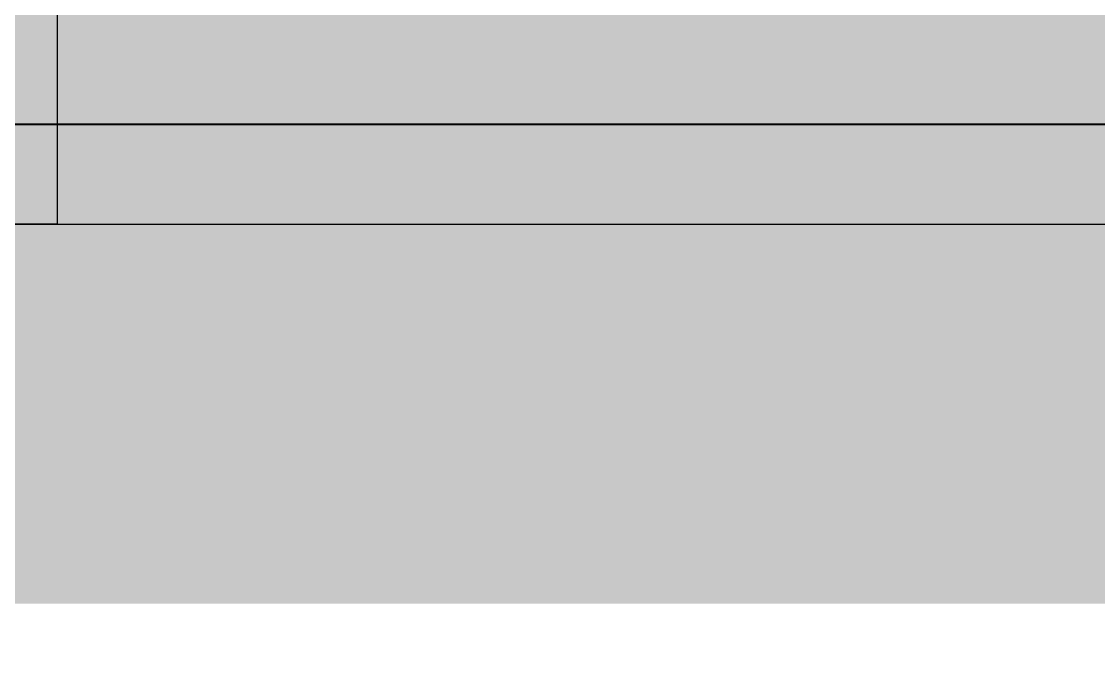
# Model space of a CAD drawing. Header units: millimetres. Extents: x 2519235 to 7246330, y 25937 to 201821.
# Drawn here: x 2966491 to 2968102, y 100135 to 101093 of the extents above; entities that cross this region are included whole.
import ezdxf
from ezdxf.xclip import XClip

# ---------------------------------------------------------------- set-up
doc = ezdxf.new("R2010")
doc.units = ezdxf.units.MM
doc.header["$XCLIPFRAME"] = 0
doc.set_wipeout_variables(frame=1)
doc.linetypes.add('TA_GL_000.90000', pattern=[2.475, 0.9, -0.225, 0.225, -0.225, 0.9])
for name, color, linetype in [('000 - 0_HIDE_OBJ_FRAMING_DEF_SUB_1', 7, 'Continuous'), ('000 - 0_SYM_DWG_GRIDLINE_MAIN_COLOR_251', 7, 'Continuous'), ('000 - CONCRETE_COL_CUT_COLOR_1', 7, 'Continuous'), ('000 - CONCRETE_COL_CUT_COLOR_5', 7, 'Continuous'), ('000 - CONCRETE_COL_HATCH_', 7, 'Continuous'), ('000 - CONCRETE_COL_WIPEOUT_', 7, 'Continuous'), ('_งานโครงสร้าง', 7, 'Continuous')]:
    doc.layers.add(name, color=color, linetype=linetype)
doc.styles.add('TA', font='', dxfattribs={"height": 4.5})
doc.styles.get('TA').set_extended_font_data('Cordia New')

# ---------------------------------------------------------------- blocks, each defined once
blk = doc.blocks.new('*U1051')
at = {"layer": '000 - CONCRETE_COL_HATCH_'}
h = blk.add_hatch(dxfattribs=at)
h.set_pattern_fill('EARTH', scale=0.5, angle=45)
h.set_pattern_definition([(45, (88751.05035242157, -816679.2419303979), (0, 4.490128060534577), [3.175, -3.175]), (45, (88750.20845341023, -816678.4000313866), (0, 4.490128060534577), [3.175, -3.175]), (45, (88749.36655439889, -816677.5581323752), (0, 4.490128060534577), [3.175, -3.175]), (135, (88749.36655439889, -816676.9968663678), (-4.490128060534577, 0), [3.175, -3.175]), (135, (88750.20845341023, -816676.1549673564), (-4.490128060534577, 0), [3.175, -3.175]), (135, (88751.05035242157, -816675.313068345), (-4.490128060534577, 0), [3.175, -3.175])])
h.paths.add_polyline_path([(-1.667805984044525e-10, 1.091393642127514e-11), (44375.52517620707, 0), (44375.52517620707, 717.9909513088496), (0, 717.9909513088496)])
blk = doc.blocks.new('*U1679')
at = {"layer": '000 - CONCRETE_COL_HATCH_'}
h = blk.add_hatch(dxfattribs=at)
h.set_pattern_fill('AR-CONC', scale=0.04)
h.set_pattern_definition([(49.99999999999999, (362366.6603436848, -853071.7804471476), (7.28738675984016, -0.6375634215561234), [0.762, -8.382000000000001]), (355, (362366.6603436848, -853071.7804471476), (-1.409736856998774, 7.642273809561406), [0.6096, -6.7056233668]), (100.4514447, (362367.2676239648, -853071.8335772875), (5.877649883614131, 7.004710076487804), [0.6476003519999999, -7.123609783999998]), (46.18420000000001, (362366.6603436848, -853069.7484471475), (10.8431616356852, -1.681693117309086), [1.143, -12.573]), (96.63555760999992, (362367.5639396849, -853069.8885871476), (9.49616536206012, 9.897044983908861), [0.9714009256, -10.6854243264]), (351.1841511700001, (362366.6603436848, -853069.7484471475), (9.496165362599081, 9.897044983421306), [0.9143986828, -10.0583892768]), (21, (362367.6763436849, -853070.2564471476), (6.064575650765299, -4.090607927483505), [0.762, -8.382000000000001]), (326.0000000000001, (362367.6763436849, -853070.2564471476), (2.472081133905883, 7.367518644892771), [0.6096, -6.7056]), (71.45144499999999, (362368.1817249889, -853070.5973311436), (8.536656771148646, 3.27691075543621), [0.6476003520000001, -7.123597503999999]), (37.50000000000001, (362366.6603436848, -853071.7804471476), (0.1235441300236727, 3.382201554926124), [0, -6.62432, 0, -6.807200000000001, 0, -6.731000000000001]), (7.499999999999999, (362366.6603436848, -853071.7804471476), (2.67278650041223, 4.00722299272478), [0, -3.88112, 0, -6.47192, 0, -2.5654]), (327.5, (362364.3946636849, -853071.7804471476), (5.423623806674856, -0.2291497597069377), [0, -2.54, 0, -7.9248, 0, -10.5156]), (317.5, (362363.3786636848, -853071.7804471476), (5.925167255440722, 1.017059641333321), [0, -3.302, 0, -5.26288, 0, -7.4676])])
h.paths.add_polyline_path([(-1.667805984044525e-10, 1.091393642127514e-11), (0, -892.9909513085731), (319.9680276676081, -892.990951308573), (347.6019595037214, -892.9909513085731), (347.6019595037214, -174.9999999998254), (44723.12713571079, -174.9999999998254), (44723.12713571079, -892.9909513085731), (45073.5298643955, -892.9909513085731), (45073.12713571079, -25), (45023.12713571079, -25), (45023.12713571126, 375.0000000001019), (44723.12713571126, 375.0000000001019), (44723.12713571079, 0), (347.6019595037214, 0), (347.6019595037214, 375.0000000001019), (47.60195950372145, 375.0000000001019), (47.60195950372145, 0)])
at = {"layer": '000 - CONCRETE_COL_CUT_COLOR_1', "color": 7, "lineweight": -2}
blk.add_lwpolyline([(347.6019595037214, -174.9999999998254), (44723.12713571079, -174.9999999998254)], dxfattribs=at)
blk = doc.blocks.new('W-1-PP17-ENT1_REV02_20260415-155428_PP17_ENT1_EX_ELE1')
at = {"layer": '000 - 0_HIDE_OBJ_FRAMING_DEF_SUB_1', "lineweight": 25}
h = blk.add_hatch(dxfattribs=at)
h.set_pattern_fill('FP_20', style=0, pattern_type=2)
h.set_pattern_definition([(49.99999999999999, (230.5833887723275, 4.365574568510056e-11), (364.3679291599551, -31.87829433463961), [38.1, -419.1]), (355, (230.5833887723275, 4.365574568510056e-11), (-70.48585119027365, 382.1133031955085), [30.48, -335.28]), (100.451, (260.9473887723871, -2.656999999962864), (293.8850033319185, 350.2333756405837), [32.38, -356.18]), (46.184, (230.5833887723275, 101.6000000000495), (542.1584806148381, -84.08582678674355), [57.15, -628.65]), (96.63599999999998, (275.7633887724951, 94.59300000003714), (474.8048986471381, 494.8554198568314), [48.56999999999995, -534.2699999999992]), (351.184, (230.5833887723275, 101.6000000000495), (474.8101998134891, 494.8500824593995), [45.72, -502.92]), (21, (281.3833887726068, 76.20000000004075), (303.2284677223905, -204.530461821048), [38.1, -419.1]), (326, (281.3833887726068, 76.20000000004075), (123.6038908877798, 368.3760440832192), [30.48, -335.28]), (71.45100000000001, (306.6523887719959, 59.15600000004633), (426.8341253887271, 163.8427355717685), [32.38, -356.18]), (37.50000000000001, (230.5833887723275, 4.365574568510056e-11), (6.176645655275919, 169.1101515830707), [16.764, -314.452, 16.764, -323.596, -336.55]), (37.50000000000001, (230.5833887723275, 4.365574568510056e-11), (6.176645655275919, 169.1101515830707), [-671.576, 16.764, -319.786]), (7.499999999999999, (230.5833887723275, 4.365574568510056e-11), (133.63887623219, 200.3614940037067), [16.764, -177.292, 16.764, -306.832, -128.27]), (7.499999999999999, (230.5833887723275, 4.365574568510056e-11), (133.63887623219, 200.3614940037067), [-517.6519999999999, 16.764, -111.506]), (327.5, (117.299388772808, 4.365574568510056e-11), (271.1818188053453, -11.45836264153357), [16.764, -110.236, 16.764, -379.476, -525.78]), (327.5, (117.299388772808, 4.365574568510056e-11), (271.1818188053453, -11.45836264153357), [-523.24, 16.764, -509.016]), (317.5, (66.49938877252862, 4.365574568510056e-11), (296.2585102275035, 50.85284694862453), [16.764, -148.336, 16.764, -246.38, -373.38]), (317.5, (66.49938877252862, 4.365574568510056e-11), (296.2585102275035, 50.85284694862453), [-428.244, 16.764, -356.616])])
h.paths.add_polyline_path([(-20424.00930630881, 100222.0090486915), (-20424.00930630881, 100940.0000000003), (23951.51586989826, 100940.0000000003), (23951.51586989826, 100222.0090486915), (24301.91859858297, 100222.0090486915), (24301.51586989826, 101090.0000000001), (24251.51586989826, 101090.0000000001), (24251.51586989872, 101490.0000000002), (23951.51586989872, 101490.0000000002), (23951.51586989826, 101115.0000000001), (-20424.00930630881, 101115.0000000001), (-20424.00930630881, 101490.0000000002), (-20724.00930630881, 101490.0000000002), (-20724.00930630881, 101115.0000000001), (-20771.61126581253, 101115.0000000001), (-20771.61126581253, 100222.0090486915), (-20451.64323814493, 100222.0090486915)])
at = {"color": 7}
blk.add_lwpolyline([(-20771.61126581253, 101115.0000000001), (-20771.61126581253, 100222.0090486915), (-20451.64323814493, 100222.0090486915), (-20424.00930630881, 100222.0090486915), (-20424.00930630881, 100940.0000000003), (23951.51586989826, 100940.0000000003), (23951.51586989826, 100222.0090486915), (24301.91859858297, 100222.0090486915), (24301.51586989826, 101090.0000000001), (24251.51586989826, 101090.0000000001), (24251.51586989872, 101490.0000000002), (23951.51586989872, 101490.0000000002), (23951.51586989826, 101115.0000000001), (-20424.00930630881, 101115.0000000001), (-20424.00930630881, 101490.0000000002), (-20724.00930630881, 101490.0000000002), (-20724.00930630881, 101115.0000000001)], close=True, dxfattribs=at)
blk.add_blockref('*U1051', (-20424.00930630881, 100222.0090486914), dxfattribs=at)
at = {"layer": '000 - CONCRETE_COL_CUT_COLOR_5', "color": 7, "lineweight": 40}
blk.add_blockref('*U1679', (-20771.61126581253, 101115.0000000001), dxfattribs=at)
blk = doc.blocks.new('*U1068')
at = {"layer": '000 - 0_SYM_DWG_GRIDLINE_MAIN_COLOR_251', "color": 7, "linetype": 'ByBlock', "ltscale": 5}
blk.add_line((20.00000000000021, 0), (-877.9999999999978, 1.220479893294226e-13), dxfattribs=at)
at = {"color": 7, "style": 'TA', "flags": 1}
blk.add_attdef('LOCATION', (5.999999999999999, -6.000000000000001), '', height=4.5, rotation=270, dxfattribs=at)
blk = doc.blocks.new('W-1-PP17-ENT1_REV02_20260415-160509_PP17_ENT1_ELE1_DIMS_1')
at = {"layer": '000 - 0_SYM_DWG_GRIDLINE_MAIN_COLOR_251', "color": 7, "linetype": 'TA_GL_000.90000', "xscale": 50, "yscale": 50, "zscale": 50, "rotation": 180}
blk.add_blockref('*U1068', (-24600, 100939.9999999999), dxfattribs=at)
blk = doc.blocks.new('W-1-PP17-ENT1_REV02_20260415-160712_PP17_ENT1_SE_ELE1')
at = {"layer": '_งานโครงสร้าง', "color": 7}
blk.add_line((11585.27862975793, 114689.9999999946), (11585.27862975793, 100789.9999999947), dxfattribs=at)
at = {"layer": '_งานโครงสร้าง', "color": 7, "extrusion": (-1.224646799147353e-16, 1, 0)}
for p, q in [((11575.12190489238, 100789.9999999947), (11295.12190489238, 100789.9999999947)), ((11585.12190489238, 100789.9999999947), (11575.12190489238, 100789.9999999947))]:
    blk.add_line(p, q, dxfattribs=at)
at = {"layer": 'Defpoints', "color": 7}
blk.add_lwpolyline([(-19924.99943474727, 100789.9999999947), (19163.09856638871, 100789.9999999947), (19163.09856638871, 98829.99999999469), (-19924.99943474727, 98829.99999999469)], close=True, dxfattribs=at)

msp = doc.modelspace()

# ---------------------------------------------------------------- block references
at = {"color": 7}
ref = msp.add_blockref('W-1-PP17-ENT1_REV02_20260415-155428_PP17_ENT1_EX_ELE1', (2954959.158817026, 3.667082637548447e-09), dxfattribs=at)
XClip(ref).set_block_clipping_path([(-5363.470423293766, 96626.6495575323), (20426.403900685254, 118826.64890750407)])

# ---------------------------------------------------------------- next in the draw order: block references
ref = msp.add_blockref('W-1-PP17-ENT1_REV02_20260415-160509_PP17_ENT1_ELE1_DIMS_1', (2954959.158817026, 3.870809450745583e-09), dxfattribs=at)
XClip(ref).set_block_clipping_path([(-4660.891537528951, 96626.6495575321), (20426.403900685254, 118826.64890750387)])
ref = msp.add_blockref('W-1-PP17-ENT1_REV02_20260415-160712_PP17_ENT1_SE_ELE1', (2954959.158817026, 3.870809450745583e-09), dxfattribs=at)
XClip(ref).set_block_clipping_path([(-5363.470423288643, 96626.64955753209), (20426.403900685254, 118826.64890750387)])

doc.saveas('drawing.dxf')
